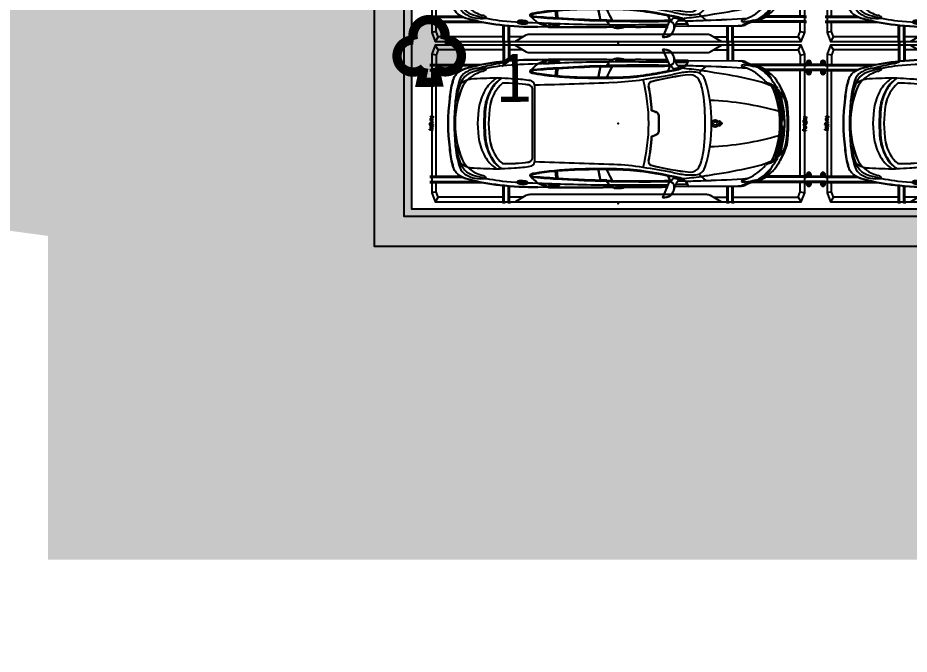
# Model space of a CAD drawing. Header units: metres. Extents: x 22161 to 254982, y -319656 to -11038.
# Drawn here: x 62650 to 63845, y -27325 to -26472 of the extents above; entities that cross this region are included whole.
import ezdxf

# ---------------------------------------------------------------- set-up
doc = ezdxf.new("R2010")
doc.units = ezdxf.units.M
doc.linetypes.add('CENTERX2', pattern=[20.32, 12.7, -2.54, 2.54, -2.54])
doc.linetypes.add('DASHED2', pattern=[9.525, 6.35, -3.175])
for name, color, linetype in [('A_Hidden_Above', 225, 'DASHED2'), ('A_Walls conc', 7, 'Continuous'), ('H_Hatch_Beton', 5, 'Continuous'), ('Hatch_Grey_1', 9, 'Continuous'), ('j', 4, 'Continuous'), ('PMX25-CAR', 254, 'Continuous'), ('PMX25-HELPER', 8, 'CENTERX2'), ('PMX25-LOGO', 7, 'Continuous'), ('SimunEZ', 4, 'Continuous'), ('SimunEZ-Txt', 7, 'Continuous')]:
    doc.layers.add(name, color=color, linetype=linetype)
for name, color, linetype, true_color in [('PMX25-MODEL', 20, 'Continuous', 0xf64b32), ('PMX25-RAIL', 31, 'Continuous', 0xffcc5a), ('PMX25-SDP', 132, 'Continuous', 0x00b7c8)]:
    doc.layers.add(name, color=color, linetype=linetype, true_color=true_color)
doc.styles.add('ITALIC', font='italic.shx')
doc.styles.add('MIRYM', font='MIRYM.SHX')
doc.dimstyles.new('dim-a-100', dxfattribs={"dimtxt": 40, "dimasz": 1, "dimexe": 10, "dimexo": 0, "dimgap": 6, "dimtad": 0, "dimdec": 0, "dimrnd": 5, "dimzin": 0, "dimdsep": 46, "dimtxsty": 'ITALIC', "dimblk1": 'R', "dimblk2": 'R', "dimsah": 1, "dimcen": 0.01, "dimse1": 1, "dimse2": 1, "dimclrd": 1, "dimclrt": 3, "dimadec": 0, "dimazin": 0, "dimtfac": 1, "dimtdec": 0, "dimtix": 1, "dimtmove": 2, "dimatfit": 3, "dimldrblk": 'R', "dimfxl": 1, "dimtolj": 1, "dimtzin": 0, "dimarcsym": 0})

# ---------------------------------------------------------------- blocks, each defined once
blk = doc.blocks.new('R')
blk.add_line((0, 6), (0, -6))
blk.add_circle((0, 0), 2)
blk = doc.blocks.new('*D21')
at = {"layer": 'Defpoints', "color": 0}
for p in [(22160.5, -11038.3), (254982, -319594.1), (254889.5, -319637.4)]:
    blk.add_point(p, dxfattribs=at)
at = {"layer": 'j', "color": 1, "lineweight": -2}
for p, q in [((254969.2, -319577.3), (254889.5, -319637.4)), ((254970, -319576.7), (254970.8, -319576.1)), ((254888.7, -319638), (254887.9, -319638.6))]:
    blk.add_line(p, q, dxfattribs=at)
for p, rotation in [((254969.2, -319577.3), 217.0216487905008), ((254889.5, -319637.4), 37.02164879050086)]:
    blk.add_blockref('R', p, dxfattribs=dict(at, rotation=rotation))
at = {"layer": 'j', "color": 3, "insert": (254929.4, -319607.3), "char_height": 40, "attachment_point": 5, "rotation": 217.0216, "style": 'ITALIC'}
blk.add_mtext('\\A1;100', dxfattribs=at)
blk = doc.blocks.new('Trees01')
at = {"layer": 'SimunEZ'}
blk.add_hatch(color=160, dxfattribs=at).paths.add_polyline_path([(-277.4, -949.4, 1.485915), (-263.5, -986.8), (-267.6, -1006.1), (-244.8, -1005.9), (-249.1, -986.7, 1.485915), (-235.8, -949.1, 1.310423)])
at = {"layer": 'SimunEZ', "color": 7, "const_width": 12.5}
blk.add_lwpolyline([(-235.8, -949.1, 1.310423), (-277.4, -949.4, 1.485915), (-263.5, -986.8), (-267.6, -1006.1), (-244.8, -1005.9), (-249.1, -986.7, 1.485915)], format="xyb", close=True, dxfattribs=at)
at = {"layer": 'SimunEZ-Txt', "color": 7, "style": 'MIRYM'}
blk.add_text('1', height=64.4, rotation=0.3151, dxfattribs=at).set_placement((-166.6, -1032.5, -67890.2))
blk = doc.blocks.new('CAR-SEDAN--TOP-DECOR-PMX25')
at = {"layer": 'PMX25-CAR'}
for p, q in [((-59.7, 99.3), (-68.8, 78.4)), ((-160.8, 83.9), (-165.3, 83.9)), ((-93.7, 84.4), (-160.8, 83.9)), ((-93.7, 84.4), (-75.6, 84.9)), ((-5.5, 84.8), (1.8, 84.8)), ((92.9, 85.7), (107.7, 85.5)), ((-111.1, 71), (-117.4, 76.6)), ((-111.1, 70.8), (-117.4, 76.5)), ((-93, 81.7), (-77, 82)), ((-90.4, 77.4), (-89.3, 76.3)), ((-89.8, 77.4), (-79.9, 77.6)), ((-89.8, 77.4), (-89, 76.6)), ((-89, 76.6), (-87.3, 76.6)), ((-88.7, 76.3), (-87, 76.4)), ((-87.3, 76.6), (-80.7, 76.7)), ((-70.8, 76.9), (-61.8, 77)), ((-67, 70.6), (-69.6, 76.9)), ((14.9, 76.4), (-61.8, 77)), ((10, 83), (-12.9, 83)), ((15.2, 76.2), (8.3, 76.4)), ((14.9, 77.5), (14.9, 76.4)), ((15.2, 76.2), (23.8, 76)), ((15.3, 77.5), (15.3, 76.4)), ((100.2, 80.2), (77.3, 81.2)), ((84.8, 82.7), (92.1, 82.3)), ((-108.4, 68.1), (-111.1, 71)), ((-108.4, 68), (-111.1, 70.8)), ((15.7, 61.9), (16.1, 61)), ((16.1, 61), (26.6, 61)), ((26.6, 61), (26.5, 61.9)), ((116.4, 70.6), (116, 70.9)), ((116.4, 70.6), (117.9, 70.5)), ((117.6, 70.8), (117.9, 70.5)), ((-206.1, 50.2), (-198.9, 55)), ((114.8, 46.2), (114.8, -46.2)), ((-54.3, 10.6), (-54.3, -10.6)), ((-206.1, -50.2), (-198.9, -55)), ((-111.1, -70.8), (-117.4, -76.5)), ((-111.1, -71), (-117.4, -76.6)), ((-108.4, -68), (-111.1, -70.8)), ((-108.4, -68.1), (-111.1, -71)), ((-67, -70.6), (-69.6, -76.9)), ((15.7, -61.9), (16.1, -61)), ((16.1, -61), (26.6, -61)), ((26.6, -61), (26.5, -61.9)), ((116.4, -70.6), (117.9, -70.5)), ((117.6, -70.8), (117.9, -70.5)), ((-93, -81.7), (-77, -82)), ((-90.4, -77.4), (-89.3, -76.3)), ((-89.8, -77.4), (-89, -76.6)), ((-89.8, -77.4), (-79.9, -77.6)), ((-89, -76.6), (-87.3, -76.6)), ((-88.7, -76.3), (-87, -76.4)), ((-87.3, -76.6), (-80.7, -76.7)), ((-70.8, -76.9), (-61.8, -77)), ((-59.7, -99.3), (-68.8, -78.4)), ((14.9, -76.4), (-61.8, -77)), ((10, -83), (-12.9, -83)), ((15.2, -76.2), (8.3, -76.4)), ((14.9, -77.5), (14.9, -76.4)), ((15.2, -76.2), (23.8, -76)), ((15.3, -77.5), (15.3, -76.4)), ((100.2, -80.2), (77.3, -81.2)), ((84.8, -82.7), (92.1, -82.3)), ((-160.8, -83.9), (-165.3, -83.9)), ((-93.7, -84.4), (-160.8, -83.9)), ((-93.7, -84.4), (-75.6, -84.9)), ((-5.5, -84.8), (1.8, -84.8)), ((92.9, -85.7), (107.7, -85.5))]:
    blk.add_line(p, q, dxfattribs=at)
for points in [[(-208.3, -62.8, -0.061643), (-218, -47.6, -0.061425), (-225.8, -28.5, -0.075225), (-225.8, 28.5, -0.061425), (-218, 47.6, -0.061643), (-208.3, 62.8, -0.062715), (-196.7, 72.4, -0.080698), (-183.5, 77.6, 0.049447), (-169.9, 83, -0.075259), (-165.3, 83.9), (-160.8, 83.9), (-93.7, 84.4), (-75.6, 84.9, 0.023024), (-74.8, 87.3, -0.158163), (-70.2, 96.4, -0.182926), (-59.7, 99.3), (-65.9, 85.2, -0.007742), (-9, 85.5, -0.077763), (-4.5, 86.7, -0.044865), (2.5, 87, -0.150488), (7.4, 85.6, -0.000309), (10, 85.5, -0.008053), (92.9, 85.7), (107.7, 85.5, -0.029408), (158.9, 82.7, -0.042052), (201, 74.7, -0.105095), (214.5, 68.6, -0.171896), (222, 56, -0.050927), (225.8, 32.9, -0.065564), (225.8, -32.9, -0.050927), (222, -56, -0.171896), (214.5, -68.6, -0.105095), (201, -74.7, -0.042052), (158.9, -82.7, -0.029408), (107.7, -85.5), (92.9, -85.7, -0.008053), (10, -85.5, -0.000309), (7.4, -85.6, -0.150488), (2.5, -87, -0.044865), (-4.5, -86.7, -0.077763), (-9, -85.5, -0.007742), (-65.9, -85.2), (-59.7, -99.3, -0.182926), (-70.2, -96.4, -0.158163), (-74.8, -87.3, 0.023024), (-75.6, -84.9), (-93.7, -84.4), (-160.8, -83.9), (-165.3, -83.9, -0.075259), (-169.9, -83, 0.049447), (-183.5, -77.6, -0.080698), (-196.7, -72.4, -0.062715)], [(-61.8, 77), (-69.6, 76.9), (-67, 70.6, 0.014822), (-33.9, 64.9, 0.030043), (2.6, 62.2, 0.004063), (15.4, 61.9, 0.035411), (8, 76.5)], [(24, 76.1, -0.016235), (26.8, 61.9, 0.00745), (51.6, 62.3, 0.017199), (82.4, 64.1, 0.008624), (81, 73.4, 0.007485)], [(-96.4, 65.4, 0.21976), (-108.1, 59.2, 0.069678), (-114, 39.7, 0.063275), (-114, -39.7, 0.069678), (-108.1, -59.2, 0.21976), (-96.4, -65.4, 0.037117), (-44.1, -56, 0.360325), (-40.6, -50.4, -0.038423), (-44.7, -17.5, -0.032223), (-52, -14.5, -0.201945), (-54.3, -10.6), (-54.3, 10.6, -0.201945), (-52, 14.5, -0.032223), (-44.7, 17.5, -0.038423), (-40.6, 50.4, 0.360325), (-44.1, 56, 0.037117)], [(120, 51.7, 0.304088), (114.8, 46.2), (114.8, -46.2, 0.304088), (120, -51.7, 0.041268), (155.3, -53.9, 0.163886), (171.5, -25.2, 0.091893), (171.5, 25.2, 0.163886), (155.3, 53.9, 0.041268)], [(-33.9, -64.9, 0.014822), (-67, -70.6), (-69.6, -76.9), (-61.8, -77), (8, -76.5, 0.035411), (15.4, -61.9, 0.004063), (2.6, -62.2, 0.030043)], [(26.8, -61.9, -0.016235), (24, -76.1, 0.007485), (81, -73.4, 0.008624), (82.4, -64.1, 0.017199), (51.6, -62.3, 0.00745)]]:
    blk.add_lwpolyline(points, format="xyb", close=True, dxfattribs=at)
for centre, radius, start, end in [((-58.5, 84.8), 16.5, 135.2065, 183.224), ((-61.2, 84), 15.4, 84.5375, 126.0025), ((-282.8, 318.7), 262.6, 292.7519, 296.5872), ((-164.6, 68.1), 15.8, 92.5187, 109.7343), ((-83.9, 83.8), 9.83, 176.9022, 192.453), ((-85.7, 83.7), 7.58, 174.7847, 194.9697), ((-101.3, 95), 27.6, 315.424, 349.2913), ((-69, 84.4), 5.99, 184.7355, 271.8294), ((-26.1, -1750.1), 1835.7, 89.4655, 91.2399), ((-3.1, 71.7), 15, 95.4125, 130.9847), ((-4.8, 82), 2.89, 105.091, 158.8834), ((0.9, 47.9), 39.1, 87.7248, 98.0001), ((1.5, 82.3), 2.51, 20.8811, 82.6101), ((2.6, 78.2), 8.8, 33.0251, 90.7991), ((-18.1, -2016), 2101.7, 89.2331, 89.3038), ((57.6, -2486.3), 2572.3, 89.2128, 91.0585), ((2.6, 78.3), 10.4, 23.5779, 44.4636), ((1.9, 77.3), 11.9, 25.2884, 43.4409), ((86.6, 69.5), 15, 92.8336, 128.4058), ((89.5, 45.6), 39.1, 85.1459, 95.4212), ((-279.2, -917.9), 1070.2, 68.8013, 69.6769), ((6.9, -167.3), 267.2, 67.6811, 71.2298), ((92.6, 75.7), 8.8, 30.4462, 88.2202), ((109.9, -350), 435.5, 83.5521, 90.29), ((-164.4, 21.9), 60, 122.5877, 136.9421), ((-161.9, 27.8), 53.5, 117.1325, 144.9762), ((-145.3, 10.1), 69.6, 115.3484, 138.6962), ((-174.2, 34.3), 44.3, 102.1421, 120.5966), ((-177, 41.8), 34.9, 102.6348, 120.9753), ((-153.8, -57.2), 136.5, 96.751, 103.0827), ((-203.8, 148.7), 73.9, 285.9155, 297.2387), ((-152.3, 23.3), 54.7, 105.3002, 114.6581), ((-91.1, -978.6), 1055.5, 91.4292, 94.4723), ((-91.1, -978.7), 1055.5, 91.4292, 94.4723), ((-168.1, 65.9), 12.6, 82.1737, 97.8561), ((-167.3, 78.4), 2.36, 283.1984, 331.9154), ((-166.4, 76.9), 1.52, 41.6512, 86.9746), ((-165.8, 77.5), 0.658, 341.7255, 38.8125), ((-34.5, -2331.7), 2409.7, 91.3289, 91.9714), ((-40.9, -433.1), 509, 94.9919, 97.9221), ((-114.3, 63.3), 27.8, 30.4712, 41.4579), ((-107, 68), 19.5, 28.6754, 44.4041), ((-76.5, 93.6), 21.5, 233.4438, 258.5287), ((-76.7, 92.4), 20.1, 232.2694, 259.1312), ((-74.5, 95.5), 22.8, 235.8879, 261.2775), ((-72.7, 94.6), 21, 244.6304, 268.4473), ((45.8, 623.3), 565.1, 257.0616, 261.8382), ((47.6, 635.1), 576.8, 257.1658, 261.833), ((45, 626.3), 566.9, 257.4656, 261.9964), ((-63.4, 68.9), 10.9, 119.7345, 154.246), ((-34.7, -2318.2), 2396.3, 88.8139, 90.8363), ((-4.4, -5391.9), 5474.4, 89.8268, 90.6572), ((-90.8, 17), 115.3, 22.4976, 31.0717), ((-90.5, 17), 115.3, 22.9596, 31.0262), ((-52.8, 43), 76, 27.0266, 31.2322), ((0.7, -2199.4), 2281.8, 87.3105, 89.7009), ((380.8, 284.7), 420.1, 208.7857, 209.5474), ((108.6, 2941.4), 2865.4, 268.1355, 268.3005), ((44.7, 819.8), 743.9, 267.7409, 268.387), ((-32, -1655.7), 1733.8, 86.2028, 88.1636), ((-38.6, -1828.2), 1905.3, 86.3384, 88.1264), ((-194.4, 25.6), 223.9, 9.3153, 12.9871), ((-194.1, 25.6), 223.9, 9.0956, 13.0385), ((-187.4, 27.2), 272.3, 7.7985, 9.7757), ((85.4, 79.9), 2.89, 102.5121, 156.3046), ((18.6, -953.1), 1029.5, 84.5465, 86.422), ((-183, 27.4), 270.1, 7.8575, 9.7787), ((-40.6, -1863.7), 1940.9, 85.3249, 86.3458), ((91.6, 79.9), 2.51, 18.3022, 80.0312), ((66.4, 27.7), 66.6, 41.3553, 51.6379), ((89.6, -699), 779.1, 85.1599, 88.6148), ((50.7, 11.5), 89.5, 42.3548, 49.8521), ((112.7, 65.9), 6.93, 45.0659, 57.3941), ((113.3, 66.1), 6.69, 39.9295, 57.8756), ((124.3, 77), 4.2, 87.5979, 143.4152), ((124.5, 81.7), 4.2, 210.8879, 266.7052), ((130, 111.3), 34.3, 260.1145, 273.3493), ((126.8, 47), 34.3, 80.9538, 94.1886), ((131.9, 81.8), 4.81, 270.5498, 320.3005), ((131.6, 76.1), 4.81, 34.0026, 83.7533), ((120.5, -198), 277.5, 75.5537, 82.7962), ((132.4, -171.2), 255.3, 74.431, 84.063), ((177.2, 72.9), 0.469, 129.2513, 176.9497), ((178.5, 73.5), 1.78, 199.2077, 244.3684), ((178.1, 71.7), 1.95, 104.9203, 126.3831), ((184.5, 24), 50.1, 81.2711, 97.8931), ((190.5, 94.4), 25.9, 240.2717, 250.7282), ((186.6, 40.7), 33.2, 60.0524, 80.5948), ((193.3, 39.9), 35.6, 53.5971, 77.5949), ((-151.7, 15.8), 73.6, 140.2708, 154.3805), ((-179.8, 48.4), 27.8, 123.1182, 158.6656), ((-50, -484.2), 557.9, 98.1673, 103.2105), ((-42.7, -416.6), 492.4, 97.995, 100.1199), ((-96.4, 50), 21.8, 123.6769, 157.6102), ((-97.1, 4.5), 64.6, 83.8009, 100.0181), ((-95.6, 49.6), 15.8, 92.9735, 142.5507), ((-133.8, -291.1), 358.4, 75.6057, 84.0024), ((-112.9, -120.5), 190.6, 77.923, 83.141), ((199, 1509.6), 1469.1, 259.3293, 260.8955), ((6.8, 362.5), 301.5, 262.1349, 269.1704), ((6.8, 363.4), 302.1, 262.1703, 269.1694), ((7, 366.7), 304.6, 262.2841, 269.1673), ((25.2, 834.5), 773.8, 268.3169, 269.6003), ((25.3, 839.3), 778.2, 268.3195, 269.2992), ((25.6, 851.9), 790, 268.328, 269.2573), ((25.6, 851.9), 790, 269.2798, 269.5547), ((25.7, 892.1), 830.2, 269.5729, 270.0571), ((25.1, 878.6), 817.8, 269.625, 271.8636), ((25.7, 892.1), 830.2, 270.0742, 271.7877), ((25.3, 879.5), 818.4, 270.1177, 271.848), ((40.2, 511.6), 449.5, 271.4558, 278.3489), ((38.4, 523.6), 462.4, 271.641, 278.3926), ((41, 491.9), 430.9, 271.423, 278.6866), ((93.6, 166.1), 99.9, 276.7852, 281.4395), ((93.7, 167.1), 101.6, 276.9364, 281.6426), ((93.6, 167.9), 102.7, 277.0023, 281.7071), ((111.7, 76.7), 8.64, 281.3583, 302.3899), ((112.1, 77.6), 10.2, 281.5451, 302.4414), ((112.7, 76.7), 9.53, 280.3524, 303.9003), ((115.9, 70), 0.786, 307.5335, 52.783), ((117.1, 69.8), 1.01, 299.4491, 38.8727), ((117.5, 69.8), 1.11, 299.3514, 34.4026), ((238.1, -1542), 1604.7, 92.9094, 93.5429), ((162.3, -27.4), 88.2, 89.2731, 93.6198), ((125.2, 19.2), 52, 30.2777, 52.7207), ((125.3, 16.7), 54.1, 37.4412, 54.1701), ((153.2, -599.4), 660.3, 86.1362, 89.1129), ((139.5, 23.7), 44, 31.4915, 57.2212), ((148.8, -26.8), 102.3, 65.4151, 71.057), ((181.7, 32.9), 38.7, 55.877, 78.0896), ((175, 32.1), 37.8, 43.7152, 64.3709), ((193.9, 51.6), 20.1, 32.1506, 62.5032), ((182.3, 41.4), 31.6, 22.4936, 48.0772), ((175.8, 44.4), 39.5, 12.9085, 27.0964), ((200.4, 51.7), 22, 11.2056, 50.22), ((-189.3, 16), 38.1, 116.0817, 141.0743), ((-94.3, 0), 122.7, 155.9157, 204.0843), ((-94.1, 0), 122.7, 155.8616, 204.1384), ((-19.5, -79.4), 231.7, 143.4887, 147.0067), ((-193.2, 25.2), 29.8, 105.5199, 133.6166), ((-150.3, -79.4), 141, 101.1054, 113.2737), ((-203.6, 62), 8.39, 286.3623, 315.0949), ((77.1, 0), 202.3, 163.2572, 196.7428), ((-41.1, 28.6), 73.7, 155.4324, 171.3758), ((-45.7, 51), 5.19, 344.2805, 79.2136), ((170.8, 6.8), 215.8, 168.5559, 177.1567), ((199.8, 0), 240.6, 165.808, 194.192), ((19.7, 400), 345.1, 261.1383, 267.7269), ((377, 9593.1), 9545.1, 267.77204, 268.40944), ((119.3, 50.3), 7.27, 100.9038, 169.9775), ((36582.5, 0), 36470.5, 179.91892, 180.08108), ((121.4, 45), 6.77, 102.4032, 170.0587), ((146.3, -121.7), 181.4, 92.3174, 99.017), ((151.4, -161.1), 215, 88.9472, 98.3998), ((120.8, 15.5), 51.7, 10.7856, 48.0145), ((113.6, 12.6), 66, 6.5279, 34.0955), ((195.5, 31.5), 27.9, 79.4948, 85.6599), ((198.6, 51.4), 7.83, 62.0609, 75.2343), ((192.4, 27.8), 32, 53.3329, 71.9981), ((167.9, 26.8), 46.7, 27.7511, 42.4711), ((90.1, 0), 128.6, 337.8449, 22.1551), ((30.7, -40.9), 199.6, 21.6408, 26.6018), ((204, 44), 12.1, 11.1246, 51.5606), ((157.4, 30.3), 58.9, 2.3622, 23.2046), ((70.2, 16.8), 148.6, 11.4902, 14.1867), ((111.1, 25.7), 114.9, 3.6064, 15.2679), ((-144.5, 6.5), 84.2, 150.8176, 164.8775), ((-195.2, 21.1), 30.2, 141.6601, 173.1733), ((-94.7, 0), 128.1, 163.5999, 177.2039), ((-94.7, 0), 127.8, 162.8481, 176.962), ((-94.7, 0), 126.6, 161.0425, 176.7705), ((-94.7, 0), 126.1, 160.4779, 176.8863), ((-196.3, 26.9), 23.7, 126.0607, 172.1709), ((-94.7, 0), 124.4, 158.2662, 177.8999), ((-176.1, 17.1), 45.7, 153.192, 155.3203), ((-203.2, 27.9), 16.2, 137.5427, 151.3063), ((-205.5, 32.3), 11.5, 123.0411, 140.9727), ((-188.4, 20), 33.5, 138.6846, 140.9658), ((198.1, 0), 314.6, 172.7589, 187.2411), ((106.1, 12.1), 72.2, 5.882, 27.4799), ((121.5, 10.9), 66.2, 11.4325, 32.7677), ((71.9, 14.5), 147.5, 6.8321, 12.4866), ((-37.3, 0), 190.6, 171.3961, 188.6039), ((-34.8, 0), 192, 172.5993, 187.4007), ((-94.7, 0), 128.6, 166.4538, 193.5462), ((-187.6, 21.7), 33.1, 156.654, 168.918), ((-106.8, -367.3), 398.6, 92.2915, 105.8548), ((35.7, 0), 138.1, 349.4993, 10.5007), ((50.8, 0), 137.7, 349.9468, 10.0532), ((248.6, 46.7), 35.2, 203.3989, 210.465), ((218.4, 29.1), 0.27, 239.4556, 4.0705), ((179, 26.5), 39.7, 3.7238, 7.9632), ((-68, 0), 288.1, 354.2027, 5.7986), ((-24.3, 0), 252.3, 352.4977, 7.5023), ((-48.4, 9.9), 5.92, 127.5597, 173.228), ((-25.3, -40.5), 61.2, 108.4794, 115.8619), ((-34, 0), 212.8, 354.7316, 5.2684), ((-16.9, 0), 197.1, 354.1451, 5.8549), ((-192.7, 0.5), 30.7, 172.7148, 178.7464), ((-201.6, 0.2), 21.6, 166.9051, 180.4687), ((-217, 3.8), 6.18, 150.9416, 173.9628), ((-221.3, 4.8), 1.45, 102.1025, 167.8605), ((-221.5, 6.3), 0.972, 63.7035, 147.9621), ((-221.8, 4.5), 1.68, 38.8304, 81.862), ((-223.6, 2.9), 4.92, 19.4522, 58.9919), ((-225.3, 1.5), 6.27, 21.4953, 40.8079), ((-228.9, 0), 10.1, 359.9671, 21.793), ((-229, 0), 11, 359.9064, 24.3217), ((-192.7, -0.5), 30.7, 181.2536, 187.2852), ((-201.6, -0.2), 21.6, 179.5313, 193.0949), ((-217, -3.8), 6.18, 186.0372, 209.0584), ((-221.3, -4.8), 1.45, 192.1395, 257.8975), ((-94.7, 0), 128.1, 182.7961, 196.4001), ((-94.7, 0), 127.8, 183.038, 197.1519), ((-221.5, -6.3), 0.972, 212.0379, 296.2965), ((-221.8, -4.5), 1.68, 278.138, 321.1696), ((-223.6, -2.9), 4.92, 301.0081, 340.5478), ((-94.7, 0), 126.6, 183.2295, 198.9575), ((-94.7, 0), 126.1, 183.1137, 199.5221), ((-225.3, -1.5), 6.27, 319.1921, 338.5047), ((-228.9, 0), 10.1, 338.207, 0.0329), ((-229, 0), 11, 335.6783, 0.0936), ((-94.7, 0), 124.4, 182.1001, 201.7338), ((-48.4, -9.9), 5.92, 186.772, 232.4403), ((-106.8, 367.3), 398.6, 254.1452, 267.7085), ((-25.3, 40.5), 61.2, 244.1381, 251.5206), ((170.8, -6.8), 215.8, 182.8433, 191.4441), ((113.6, -12.6), 66, 325.9045, 353.4721), ((106.1, -12.1), 72.2, 332.5201, 354.118), ((-144.5, -6.5), 84.2, 195.1225, 209.1824), ((-195.2, -21.1), 30.2, 186.8267, 218.3399), ((-187.6, -21.7), 33.1, 191.082, 203.346), ((-196.3, -26.9), 23.7, 187.8291, 233.9393), ((-203.2, -27.9), 16.2, 208.6937, 222.4573), ((120.8, -15.5), 51.7, 311.9855, 349.2144), ((121.5, -10.9), 66.2, 327.2323, 348.5675), ((30.7, 40.9), 199.6, 333.3982, 338.3592), ((157.4, -30.3), 58.9, 336.7954, 357.6378), ((71.9, -14.5), 147.5, 347.5134, 353.1679), ((248.6, -46.7), 35.2, 149.535, 156.6011), ((218.4, -29.1), 0.27, 355.9295, 120.5444), ((179, -26.5), 39.7, 352.0368, 356.2762), ((111.1, -25.7), 114.9, 344.7321, 356.3936), ((-189.3, -16), 38.1, 218.9257, 243.9183), ((-151.7, -15.8), 73.6, 205.6195, 219.7292), ((-176.1, -17.1), 45.7, 204.6797, 206.808), ((-205.5, -32.3), 11.5, 219.0273, 236.9589), ((-188.4, -20), 33.5, 219.0342, 221.3154), ((-19.5, 79.4), 231.7, 212.9933, 216.5113), ((-193.2, -25.2), 29.8, 226.3834, 254.4801), ((-41.1, -28.6), 73.7, 188.6242, 204.5676), ((121.4, -45), 6.77, 189.9413, 257.5968), ((125.2, -19.2), 52, 307.2793, 329.7223), ((139.5, -23.7), 44, 302.7788, 328.5085), ((204, -44), 12.1, 308.4394, 348.8754), ((70.2, -16.8), 148.6, 345.8133, 348.5098), ((-150.3, 79.4), 141, 246.7263, 258.8946), ((-161.9, -27.8), 53.5, 215.0238, 242.8675), ((-179.8, -48.4), 27.8, 201.3344, 236.8818), ((-203.6, -62), 8.39, 44.9051, 73.6377), ((-145.3, -10.1), 69.6, 221.3038, 244.6516), ((-50, 484.2), 557.9, 256.7895, 261.8327), ((-96.4, -50), 21.8, 202.3898, 236.3231), ((-95.6, -49.6), 15.8, 217.4493, 267.0265), ((-133.8, 291.1), 358.4, 275.9976, 284.3943), ((199, -1509.6), 1469.1, 99.1045, 100.6707), ((-45.7, -51), 5.19, 280.7864, 15.7195), ((19.7, -400), 345.1, 92.2731, 98.8617), ((377, -9593.1), 9545.1, 91.59056, 92.22796), ((119.3, -50.3), 7.27, 190.0225, 259.0962), ((146.3, 121.7), 181.4, 260.983, 267.6826), ((151.4, 161.1), 215, 261.6002, 271.0528), ((238.1, 1542), 1604.7, 266.4571, 267.0906), ((125.3, -16.7), 54.1, 305.8299, 322.5588), ((153.2, 599.4), 660.3, 270.8871, 273.8638), ((175, -32.1), 37.8, 295.6291, 316.2848), ((195.5, -31.5), 27.9, 274.3401, 280.5052), ((198.6, -51.4), 7.83, 284.7657, 297.9391), ((167.9, -26.8), 46.7, 317.5289, 332.2489), ((192.4, -27.8), 32, 288.0019, 306.6671), ((182.3, -41.4), 31.6, 311.9228, 337.5064), ((175.8, -44.4), 39.5, 332.9036, 347.0915), ((200.4, -51.7), 22, 309.78, 348.7944), ((-164.4, -21.9), 60, 223.0579, 237.4123), ((-177, -41.8), 34.9, 239.0247, 257.3652), ((-42.7, 416.6), 492.4, 259.8801, 262.005), ((-40.9, 433.1), 509, 262.0779, 265.0081), ((-97.1, -4.5), 64.6, 259.9819, 276.1991), ((-112.9, 120.5), 190.6, 276.859, 282.077), ((45.8, -623.3), 565.1, 98.1618, 102.9384), ((47.6, -635.1), 576.8, 98.167, 102.8342), ((45, -626.3), 566.9, 98.0036, 102.5344), ((6.8, -362.5), 301.5, 90.8296, 97.8651), ((6.8, -363.4), 302.1, 90.8306, 97.8297), ((7, -366.7), 304.6, 90.8327, 97.7159), ((25.2, -834.5), 773.8, 90.3997, 91.6831), ((25.3, -839.3), 778.2, 90.7008, 91.6805), ((25.6, -851.9), 790, 90.7427, 91.672), ((-90.8, -17), 115.3, 328.9283, 337.5024), ((-90.5, -17), 115.3, 328.9738, 337.0404), ((25.6, -851.9), 790, 90.4453, 90.7202), ((25.7, -892.1), 830.2, 89.9429, 90.4271), ((25.1, -878.6), 817.8, 88.1364, 90.375), ((-194.4, -25.6), 223.9, 347.0129, 350.6847), ((-194.1, -25.6), 223.9, 346.9615, 350.9044), ((25.7, -892.1), 830.2, 88.2123, 89.9258), ((25.3, -879.5), 818.4, 88.152, 89.8823), ((40.2, -511.6), 449.5, 81.6511, 88.5442), ((41, -491.9), 430.9, 81.3134, 88.577), ((38.4, -523.6), 462.4, 81.6074, 88.359), ((-187.4, -27.2), 272.3, 350.2243, 352.2015), ((-183, -27.4), 270.1, 350.2213, 352.1425), ((-40.6, 1863.7), 1940.9, 273.6542, 274.6751), ((93.6, -166.1), 99.9, 78.5605, 83.2148), ((93.7, -167.1), 101.6, 78.3574, 83.0636), ((93.6, -167.9), 102.7, 78.2929, 82.9977), ((111.7, -76.7), 8.64, 57.6101, 78.6417), ((112.1, -77.6), 10.2, 57.5586, 78.4549), ((112.7, -76.7), 9.53, 56.0997, 79.6476), ((112.7, -65.9), 6.93, 302.6059, 314.9341), ((113.3, -66.1), 6.69, 302.1244, 320.0705), ((117.1, -69.8), 1.01, 321.1273, 60.5509), ((117.5, -69.8), 1.11, 325.5974, 60.6486), ((120.5, 198), 277.5, 277.2038, 284.4463), ((162.3, 27.4), 88.2, 266.3802, 270.7269), ((190.5, -94.4), 25.9, 109.2718, 119.7283), ((148.8, 26.8), 102.3, 288.943, 294.5849), ((181.7, -32.9), 38.7, 281.9104, 304.123), ((186.6, -40.7), 33.2, 279.4052, 299.9476), ((193.3, -39.9), 35.6, 282.4051, 306.4029), ((193.9, -51.6), 20.1, 297.4968, 327.8494), ((-174.2, -34.3), 44.3, 239.4034, 257.8579), ((-153.8, 57.2), 136.5, 256.9173, 263.249), ((-203.8, -148.7), 73.9, 62.7613, 74.0845), ((-282.8, -318.7), 262.6, 63.4128, 67.2481), ((-152.3, -23.3), 54.7, 245.3419, 254.6998), ((-91.1, 978.7), 1055.5, 265.5277, 268.5708), ((-91.1, 978.6), 1055.5, 265.5277, 268.5708), ((-164.6, -68.1), 15.8, 250.2657, 267.4813), ((-168.1, -65.9), 12.6, 262.1439, 277.8263), ((-167.3, -78.4), 2.36, 28.0846, 76.8016), ((-166.4, -76.9), 1.52, 273.0254, 318.3488), ((-165.8, -77.5), 0.658, 321.1875, 18.2745), ((-34.5, 2331.7), 2409.7, 268.0286, 268.6711), ((-83.9, -83.8), 9.83, 167.547, 183.0978), ((-114.3, -63.3), 27.8, 318.5421, 329.5288), ((-85.7, -83.7), 7.58, 165.0303, 185.2153), ((-107, -68), 19.5, 315.5959, 331.3246), ((-76.5, -93.6), 21.5, 101.4713, 126.5562), ((-76.7, -92.4), 20.1, 100.8688, 127.7306), ((-74.5, -95.5), 22.8, 98.7225, 124.1121), ((-72.7, -94.6), 21, 91.5527, 115.3696), ((-101.3, -95), 27.6, 10.7087, 44.576), ((-69, -84.4), 5.99, 88.1706, 175.2645), ((-63.4, -68.9), 10.9, 205.754, 240.2655), ((-34.7, 2318.2), 2396.3, 269.1637, 271.1861), ((-4.4, 5391.9), 5474.4, 269.3428, 270.1732), ((-3.1, -71.7), 15, 229.0153, 264.5875), ((-4.8, -82), 2.89, 201.1166, 254.909), ((1.5, -82.3), 2.51, 277.3899, 339.1189), ((2.6, -78.2), 8.8, 269.2009, 326.9749), ((2.6, -78.3), 10.4, 315.5364, 336.4221), ((1.9, -77.3), 11.9, 316.5591, 334.7116), ((-52.8, -43), 76, 328.7678, 332.9734), ((380.8, -284.7), 420.1, 150.4526, 151.2143), ((0.7, 2199.4), 2281.8, 270.2991, 272.6895), ((44.7, -819.8), 743.9, 91.613, 92.2591), ((108.6, -2941.4), 2865.4, 91.6995, 91.8645), ((-32, 1655.7), 1733.8, 271.8364, 273.7972), ((-38.6, 1828.2), 1905.3, 271.8736, 273.6616), ((86.6, -69.5), 15, 231.5942, 267.1664), ((85.4, -79.9), 2.89, 203.6954, 257.4879), ((18.6, 953.1), 1029.5, 273.578, 275.4535), ((91.6, -79.9), 2.51, 279.9688, 341.6978), ((-279.2, 917.9), 1070.2, 290.3231, 291.1987), ((6.9, 167.3), 267.2, 288.7702, 292.3189), ((92.6, -75.7), 8.8, 271.7798, 329.5538), ((109.9, 350), 435.5, 269.71, 276.4479), ((66.4, -27.7), 66.6, 308.3621, 318.6447), ((50.7, -11.5), 89.5, 310.1479, 317.6452), ((89.6, 699), 779.1, 271.3852, 274.8401), ((162.8, -97), 16.8, 95.6452, 125.5224), ((132.4, 171.2), 255.3, 275.937, 285.569), ((-234.4, 1694.7), 1818.5, 282.564, 283.4561), ((178.5, -73.5), 1.78, 115.6316, 160.7923), ((177.2, -72.9), 0.469, 183.0503, 230.7487), ((178.1, -71.7), 1.95, 233.6169, 255.0797), ((184.5, -24), 50.1, 262.1069, 278.7289), ((-58.5, -84.8), 16.5, 176.776, 224.7935), ((-26.1, 1750.1), 1835.7, 268.7601, 270.5345), ((0.9, -47.9), 39.1, 261.9999, 272.2752), ((-18.1, 2016), 2101.7, 270.6962, 270.7669), ((57.6, 2486.3), 2572.3, 268.9415, 270.7872), ((89.5, -45.6), 39.1, 264.5788, 274.8541), ((-61.2, -84), 15.4, 233.9975, 275.4625)]:
    blk.add_arc(centre, radius, start, end, dxfattribs=at)
blk = doc.blocks.new('LOGO----DECOR-PMX25')
at = {"layer": 'PMX25-LOGO'}
for p, q in [((-10, 2.1), (-8.7, 2.1)), ((-10, -1.6), (-10, 2.1)), ((-9.3, 1.5), (-9.3, 0.1)), ((-8.8, 1.5), (-9.3, 1.5)), ((-9.3, 0.1), (-8.8, 0.1)), ((-8.6, 1.5), (-8.8, 1.5)), ((-8.8, 0.1), (-8.6, 0.1)), ((-8.7, 2.1), (-8.4, 2.1)), ((-8.5, 1.4), (-8.6, 1.5)), ((-8.6, 0.1), (-8.5, 0.2)), ((-8.4, 1.4), (-8.5, 1.4)), ((-8.5, 0.2), (-8.4, 0.2)), ((-8.4, 2.1), (-8.3, 2.1)), ((-8.3, 1.3), (-8.4, 1.4)), ((-8.4, 0.2), (-8.3, 0.3)), ((-8.3, 2.1), (-8.2, 2)), ((-8.2, 1.2), (-8.3, 1.3)), ((-8.3, 0.3), (-8.2, 0.4)), ((-8.2, 2), (-7.9, 1.9)), ((-8.1, 1.1), (-8.2, 1.2)), ((-8.2, 0.4), (-8.1, 0.5)), ((-8.1, 0.9), (-8.1, 1.1)), ((-8.1, 0.8), (-8.1, 0.9)), ((-8.1, 0.7), (-8.1, 0.8)), ((-8.1, 0.5), (-8.1, 0.7)), ((-7.9, 1.9), (-7.7, 1.7)), ((-7.7, 1.7), (-7.6, 1.5)), ((-7.6, 0), (-7.7, -0.2)), ((-7.6, 1.5), (-7.5, 1.3)), ((-7.5, 0.3), (-7.6, 0)), ((-7.5, 1.3), (-7.4, 1.1)), ((-7.4, 0.5), (-7.5, 0.3)), ((-7.4, 1.1), (-7.4, 0.8)), ((-7.4, 0.8), (-7.4, 0.5)), ((-7.2, 0.1), (-7.1, 0.3)), ((-7.2, 0), (-7.2, 0.1)), ((-7.1, 0.3), (-7, 0.5)), ((-7, 0.5), (-6.8, 0.7)), ((-6.8, 0.7), (-6.6, 0.8)), ((-6.6, 0.8), (-6.4, 0.9)), ((-6.4, 0.1), (-6.5, -0.1)), ((-6.4, 0.9), (-6.2, 1)), ((-6.3, 0.2), (-6.4, 0.1)), ((-6.2, 0.2), (-6.3, 0.2)), ((-6.2, 1), (-6, 1)), ((-6.1, 0.3), (-6.2, 0.2)), ((-6, 0.3), (-6.1, 0.3)), ((-6, 1), (-5.7, 1)), ((-5.8, 0.4), (-6, 0.3)), ((-5.7, 0.3), (-5.8, 0.4)), ((-5.7, 1), (-5.5, 0.9)), ((-5.6, 0.3), (-5.7, 0.3)), ((-5.5, 0.2), (-5.6, 0.3)), ((-5.5, 0.9), (-5.4, 0.8)), ((-5.4, 0.2), (-5.5, 0.2)), ((-5.4, 0.8), (-5.2, 0.7)), ((-5.3, 0.1), (-5.4, 0.2)), ((-5.2, -0.1), (-5.3, 0.1)), ((-5.2, 0.7), (-5.2, 1)), ((-5.2, 1), (-4.5, 1)), ((-4.5, 1), (-4.5, -1.6)), ((-3.4, 1), (-4.1, 1)), ((-4.1, 1), (-4.1, -1.6)), ((-3.4, 0.5), (-3.4, 1)), ((-3.3, 0.7), (-3.4, 0.6)), ((-3.4, 0.6), (-3.4, 0.5)), ((-3.4, 0), (-3.3, 0.1)), ((-3.2, 0.8), (-3.3, 0.7)), ((-3.3, 0.1), (-3.2, 0.2)), ((-3.3, 0.1), (-3.3, 0.1)), ((-3.1, 0.8), (-3.2, 0.8)), ((-3.2, 0.2), (-3.1, 0.2)), ((-3, 0.9), (-3.1, 0.8)), ((-3.1, 0.2), (-3, 0.3)), ((-2.9, 0.9), (-3, 0.9)), ((-3, 0.3), (-2.9, 0.3)), ((-2.8, 0.9), (-2.9, 0.9)), ((-2.9, 0.3), (-2.4, 0.3)), ((-2.7, 1), (-2.8, 0.9)), ((-2.4, 1), (-2.7, 1)), ((-2.4, 0.3), (-2.4, 1)), ((-1.4, 2.1), (-2.1, 2.1)), ((-2.1, 2.1), (-2.1, -1.6)), ((-1.4, -1.6), (-1.4, 2.1)), ((-0.4, 1), (-1.4, -0.3)), ((-0.6, -0.3), (0.4, 1)), ((0.4, 1), (-0.4, 1)), ((0.6, 0.4), (0.4, 0.2)), ((0.4, 0.2), (0.4, -0.1)), ((0.7, 0.6), (0.6, 0.4)), ((0.9, 0.8), (0.7, 0.6)), ((0.8, 1.4), (1.6, 2.2)), ((0.8, 1.3), (0.8, 1.4)), ((0.8, 1.2), (0.8, 1.3)), ((0.8, 1.3), (0.8, 1.3)), ((0.9, 1.2), (0.8, 1.2)), ((1.1, 1.3), (0.9, 1.2)), ((0.9, 1.2), (0.9, 1.2)), ((1.1, 0.9), (0.9, 0.8)), ((1.3, 1.4), (1.1, 1.3)), ((1.4, 1), (1.1, 0.9)), ((1.1, 0), (1.2, 0.1)), ((1.1, -0.1), (1.1, 0)), ((1.2, 0.1), (1.3, 0.2)), ((1.5, 1.4), (1.3, 1.4)), ((1.3, 0.2), (1.4, 0.3)), ((1.7, 1), (1.4, 1)), ((1.4, 0.3), (1.5, 0.3)), ((1.7, 1.4), (1.5, 1.4)), ((1.5, 0.3), (1.7, 0.3)), ((1.6, 2.2), (1.7, 2.2)), ((1.7, 2.2), (1.7, 2.2)), ((1.7, 2.2), (2.5, 1.4)), ((1.9, 1.4), (1.7, 1.4)), ((1.9, 1), (1.7, 1)), ((1.7, 0.3), (1.8, 0.3)), ((1.8, 0.3), (1.9, 0.3)), ((2.1, 1.4), (1.9, 1.4)), ((2.2, 0.9), (1.9, 1)), ((1.9, 0.3), (2, 0.2)), ((2, 0.2), (2.1, 0.1)), ((2.3, 1.3), (2.1, 1.4)), ((2.1, 0.1), (2.2, 0)), ((2.4, 0.8), (2.2, 0.9)), ((2.2, 0), (2.3, -0.1)), ((2.4, 1.2), (2.3, 1.3)), ((2.5, 1.2), (2.4, 1.2)), ((2.6, 0.6), (2.4, 0.8)), ((2.5, 1.4), (2.6, 1.3)), ((2.6, 1.3), (2.5, 1.2)), ((2.5, 1.2), (2.5, 1.2)), ((2.6, 1.3), (2.6, 1.3)), ((2.8, 0.4), (2.6, 0.6)), ((2.9, 0.2), (2.8, 0.4)), ((3, -0.1), (2.9, 0.2)), ((3.3, 2.1), (4, 2.1)), ((3.3, -1.6), (3.3, 2.1)), ((4, 2.1), (4, -1.6)), ((4.4, 0.1), (4.5, 0.3)), ((4.4, 0), (4.4, 0.1)), ((4.5, 0.3), (4.6, 0.5)), ((4.6, 0.5), (4.7, 0.7)), ((4.7, 0.7), (4.9, 0.8)), ((4.9, 0.8), (5.1, 0.9)), ((5.1, 0.9), (5.4, 1)), ((5.2, 0.2), (5.1, 0.1)), ((5.1, 0.1), (5.1, -0.1)), ((5.3, 0.2), (5.2, 0.2)), ((5.4, 0.3), (5.3, 0.2)), ((5.4, 1), (5.6, 1)), ((5.6, 0.3), (5.4, 0.3)), ((5.6, 1), (5.8, 1)), ((5.7, 0.4), (5.6, 0.3)), ((5.9, 0.3), (5.7, 0.4)), ((5.8, 1), (6, 0.9)), ((6, 0.3), (5.9, 0.3)), ((6, 0.9), (6.2, 0.8)), ((6.1, 0.2), (6, 0.3)), ((6.2, 0.2), (6.1, 0.2)), ((6.2, 0.8), (6.4, 0.7)), ((6.3, 0.1), (6.2, 0.2)), ((6.3, -0.1), (6.3, 0.1)), ((6.4, 0.7), (6.4, 1)), ((6.4, 1), (7.1, 1)), ((7.1, 1), (7.1, -1.6)), ((8.3, -1.5), (7.3, 1)), ((7.3, 1), (8, 1)), ((8, 1), (8.7, -0.6)), ((10, 1), (8.5, -2.8)), ((8.7, -0.6), (9.3, 1)), ((9.3, 1), (10, 1)), ((-9.3, -1.6), (-10, -1.6)), ((-8.7, -0.5), (-9.3, -0.5)), ((-9.3, -0.5), (-9.3, -1.6)), ((-8.4, -0.5), (-8.7, -0.5)), ((-8.3, -0.5), (-8.4, -0.5)), ((-8.2, -0.4), (-8.3, -0.5)), ((-7.9, -0.3), (-8.2, -0.4)), ((-7.7, -0.2), (-7.9, -0.3)), ((-7.2, -0.2), (-7.2, 0)), ((-7.2, -0.3), (-7.2, -0.2)), ((-7.2, -0.5), (-7.2, -0.3)), ((-7.2, -0.7), (-7.2, -0.5)), ((-7.2, -0.8), (-7.2, -0.7)), ((-7.1, -0.9), (-7.2, -0.8)), ((-7, -1.2), (-7.1, -0.9)), ((-6.8, -1.3), (-7, -1.2)), ((-6.6, -1.5), (-6.8, -1.3)), ((-6.4, -1.6), (-6.6, -1.5)), ((-6.5, -0.1), (-6.5, -0.2)), ((-6.5, -0.2), (-6.5, -0.3)), ((-6.5, -0.3), (-6.5, -0.5)), ((-6.5, -0.5), (-6.5, -0.6)), ((-6.5, -0.6), (-6.4, -0.7)), ((-6.4, -0.7), (-6.3, -0.8)), ((-6.2, -1.6), (-6.4, -1.6)), ((-6.3, -0.8), (-6.2, -0.9)), ((-6.2, -0.9), (-6.1, -1)), ((-6, -1.7), (-6.2, -1.6)), ((-6.1, -1), (-6, -1)), ((-6, -1), (-5.8, -1)), ((-5.7, -1.6), (-6, -1.7)), ((-5.8, -1), (-5.7, -1)), ((-5.7, -1), (-5.6, -1)), ((-5.5, -1.6), (-5.7, -1.6)), ((-5.6, -1), (-5.5, -0.9)), ((-5.5, -0.9), (-5.4, -0.8)), ((-5.4, -1.5), (-5.5, -1.6)), ((-5.4, -0.8), (-5.3, -0.7)), ((-5.2, -1.3), (-5.4, -1.5)), ((-5.3, -0.7), (-5.2, -0.6)), ((-5.2, -0.2), (-5.2, -0.1)), ((-5.2, -0.3), (-5.2, -0.2)), ((-5.2, -0.5), (-5.2, -0.3)), ((-5.2, -0.6), (-5.2, -0.5)), ((-5.2, -1.6), (-5.2, -1.3)), ((-5.2, -1.3), (-5.2, -1.3)), ((-4.5, -1.6), (-5.2, -1.6)), ((-4.1, -1.6), (-3.4, -1.6)), ((-3.4, -0.1), (-3.4, 0)), ((-3.4, -0.2), (-3.4, -0.1)), ((-3.4, -1.6), (-3.4, -0.2)), ((-2.1, -1.6), (-1.4, -1.6)), ((-1.4, -0.3), (-0.4, -1.6)), ((0.4, -1.6), (-0.6, -0.3)), ((-0.4, -1.6), (0.4, -1.6)), ((0.4, -0.1), (0.3, -0.3)), ((0.3, -0.3), (0.4, -0.6)), ((0.4, -0.6), (0.4, -0.9)), ((0.4, -0.9), (0.6, -1.1)), ((0.6, -1.1), (0.7, -1.3)), ((0.7, -1.3), (0.9, -1.4)), ((0.8, -2), (0.8, -1.9)), ((0.8, -1.9), (0.8, -1.9)), ((0.8, -1.9), (0.9, -1.9)), ((1.6, -2.9), (0.8, -2)), ((0.8, -2), (0.8, -2)), ((0.9, -1.4), (1.1, -1.6)), ((0.9, -1.9), (0.9, -1.9)), ((0.9, -1.9), (1.1, -2)), ((1, -0.2), (1.1, -0.1)), ((1, -0.3), (1, -0.2)), ((1, -0.5), (1, -0.3)), ((1.1, -0.6), (1, -0.5)), ((1.1, -0.7), (1.1, -0.6)), ((1.2, -0.8), (1.1, -0.7)), ((1.1, -1.6), (1.4, -1.6)), ((1.1, -2), (1.3, -2)), ((1.3, -0.9), (1.2, -0.8)), ((1.4, -0.9), (1.3, -0.9)), ((1.3, -2), (1.5, -2.1)), ((1.5, -1), (1.4, -0.9)), ((1.4, -1.6), (1.7, -1.7)), ((1.7, -1), (1.5, -1)), ((1.5, -2.1), (1.7, -2.1)), ((1.7, -2.9), (1.6, -2.9)), ((1.8, -1), (1.7, -1)), ((1.7, -1.7), (1.9, -1.6)), ((2.5, -2), (1.7, -2.9)), ((1.7, -2.1), (1.9, -2.1)), ((1.7, -2.9), (1.7, -2.9)), ((1.9, -0.9), (1.8, -1)), ((2, -0.9), (1.9, -0.9)), ((1.9, -1.6), (2.2, -1.6)), ((1.9, -2.1), (2.1, -2)), ((2.1, -0.8), (2, -0.9)), ((2.2, -0.7), (2.1, -0.8)), ((2.1, -2), (2.3, -2)), ((2.3, -0.6), (2.2, -0.7)), ((2.2, -1.6), (2.4, -1.4)), ((2.3, -0.1), (2.3, -0.2)), ((2.3, -0.2), (2.3, -0.3)), ((2.3, -0.3), (2.3, -0.5)), ((2.3, -0.5), (2.3, -0.6)), ((2.3, -2), (2.4, -1.9)), ((2.4, -1.4), (2.6, -1.3)), ((2.4, -1.9), (2.5, -1.9)), ((2.5, -1.9), (2.5, -1.9)), ((2.5, -1.9), (2.6, -1.9)), ((2.6, -2), (2.5, -2)), ((2.6, -1.3), (2.8, -1.1)), ((2.6, -1.9), (2.6, -2)), ((2.8, -1.1), (2.9, -0.9)), ((2.9, -0.9), (3, -0.6)), ((3, -0.3), (3, -0.1)), ((3, -0.6), (3, -0.3)), ((4, -1.6), (3.3, -1.6)), ((4.3, -0.2), (4.4, 0)), ((4.3, -0.3), (4.3, -0.2)), ((4.3, -0.5), (4.3, -0.3)), ((4.4, -0.7), (4.3, -0.5)), ((4.4, -0.8), (4.4, -0.7)), ((4.5, -0.9), (4.4, -0.8)), ((4.6, -1.2), (4.5, -0.9)), ((4.8, -1.3), (4.6, -1.2)), ((4.9, -1.5), (4.8, -1.3)), ((5.2, -1.6), (4.9, -1.5)), ((5.1, -0.1), (5, -0.2)), ((5, -0.2), (5, -0.3)), ((5, -0.3), (5, -0.5)), ((5, -0.5), (5.1, -0.6)), ((5.1, -0.6), (5.1, -0.7)), ((5.1, -0.7), (5.2, -0.8)), ((5.2, -0.8), (5.3, -0.9)), ((5.4, -1.6), (5.2, -1.6)), ((5.3, -0.9), (5.4, -1)), ((5.4, -1), (5.6, -1)), ((5.6, -1.7), (5.4, -1.6)), ((5.6, -1), (5.7, -1)), ((5.8, -1.6), (5.6, -1.7)), ((5.7, -1), (5.9, -1)), ((6, -1.6), (5.8, -1.6)), ((5.9, -1), (6, -1)), ((6, -1), (6.1, -0.9)), ((6.2, -1.5), (6, -1.6)), ((6.1, -0.9), (6.2, -0.8)), ((6.2, -0.8), (6.3, -0.7)), ((6.4, -1.3), (6.2, -1.5)), ((6.4, -0.2), (6.3, -0.1)), ((6.3, -0.6), (6.4, -0.5)), ((6.3, -0.7), (6.3, -0.6)), ((6.4, -0.3), (6.4, -0.2)), ((6.4, -0.5), (6.4, -0.3)), ((6.4, -1.6), (6.4, -1.3)), ((6.4, -1.3), (6.4, -1.3)), ((7.1, -1.6), (6.4, -1.6)), ((7.8, -2.8), (8.3, -1.5)), ((8.5, -2.8), (7.8, -2.8))]:
    blk.add_line(p, q, dxfattribs=at)
blk = doc.blocks.new('LOGO-O---DECOR-PMX25')
at = {"layer": 'PMX25-SDP'}
blk.add_lwpolyline([(-5.9, 2.9, 0.849652), (-6.4, 3.3), (-9.4, 0.2, 0.414379), (-9.4, -0.2), (-6.4, -3.3, 0.861509), (-5.9, -2.9, -0.233992)], format="xyb", close=True, dxfattribs=at)
for radius in [5, 2.42]:
    blk.add_circle((0, 0), radius, dxfattribs=at)
blk = doc.blocks.new('*U79')
at = {"layer": 'PMX25-HELPER'}
for p in [(0, 107.5), (-252.5, 0), (0, 0), (252.5, 0), (0, -107.5)]:
    blk.add_point(p, dxfattribs=at)
at = {"layer": 'PMX25-RAIL'}
for p, q in [((-154.1, 105), (-154.1, 107.5)), ((-153.5, 105), (-153.5, 107.5)), ((-152.8, 105), (-152.8, 107.5)), ((-147.2, 105), (-147.2, 107.5)), ((-146.5, 105), (-146.5, 107.5)), ((-145.9, 105), (-145.9, 107.5)), ((145.9, 105), (145.9, 107.5)), ((146.5, 105), (146.5, 107.5)), ((147.2, 105), (147.2, 107.5)), ((152.8, 105), (152.8, 107.5)), ((153.5, 105), (153.5, 107.5)), ((154.1, 105), (154.1, 107.5)), ((-250, 79.1), (-252.5, 79.1)), ((-250, 78.5), (-252.5, 78.5)), ((-250, 77.8), (-252.5, 77.8)), ((-250, 72.2), (-252.5, 72.2)), ((252.5, 79.1), (250, 79.1)), ((252.5, 78.5), (250, 78.5)), ((252.5, 77.8), (250, 77.8)), ((252.5, 72.2), (250, 72.2)), ((-250, 71.5), (-252.5, 71.5)), ((-250, 70.9), (-252.5, 70.9)), ((252.5, 71.5), (250, 71.5)), ((252.5, 70.9), (250, 70.9)), ((-250, -70.9), (-252.5, -70.9)), ((-250, -71.5), (-252.5, -71.5)), ((252.5, -70.9), (250, -70.9)), ((252.5, -71.5), (250, -71.5)), ((-250, -72.2), (-252.5, -72.2)), ((-250, -77.8), (-252.5, -77.8)), ((-250, -78.5), (-252.5, -78.5)), ((-250, -79.1), (-252.5, -79.1)), ((252.5, -72.2), (250, -72.2)), ((252.5, -77.8), (250, -77.8)), ((252.5, -78.5), (250, -78.5)), ((252.5, -79.1), (250, -79.1)), ((-154.1, -107.5), (-154.1, -105)), ((-153.5, -107.5), (-153.5, -105)), ((-152.8, -107.5), (-152.8, -105)), ((-147.2, -107.5), (-147.2, -105)), ((-146.5, -107.5), (-146.5, -105)), ((-145.9, -107.5), (-145.9, -105)), ((145.9, -107.5), (145.9, -105)), ((146.5, -107.5), (146.5, -105)), ((147.2, -107.5), (147.2, -105)), ((152.8, -107.5), (152.8, -105)), ((153.5, -107.5), (153.5, -105)), ((154.1, -107.5), (154.1, -105))]:
    blk.add_line(p, q, dxfattribs=at)
at = {"layer": 'PMX25-SDP'}
for p, q in [((-241.3, 99), (-245.4, 105)), ((-154.1, 105), (-154.1, 83.9)), ((-153.5, 105), (-153.5, 83.9)), ((-152.8, 105), (-152.8, 83.9)), ((-147.2, 105), (-147.2, 84)), ((-146.5, 105), (-146.5, 84)), ((-145.9, 105), (-145.9, 84)), ((145.9, 105), (145.9, 84)), ((146.5, 105), (146.5, 83.9)), ((147.2, 105), (147.2, 83.9)), ((152.8, 105), (152.8, 83.4)), ((153.5, 105), (153.5, 83.3)), ((154.1, 105), (154.1, 83.2)), ((241.3, 99), (245.4, 105)), ((-244, 91.8), (-250, 92.9)), ((244, 91.8), (250, 92.9)), ((-250, 79.1), (-178.9, 79.1)), ((-250, 78.5), (-180.7, 78.5)), ((-250, 77.8), (-182.9, 77.8)), ((-250, 72.2), (-197, 72.2)), ((250, 79.1), (182.7, 79.1)), ((250, 78.5), (185.6, 78.5)), ((250, 77.8), (188.8, 77.8)), ((250, 72.2), (208.3, 72.2)), ((-250, 71.5), (-198.1, 71.5)), ((-250, 70.9), (-199, 70.9)), ((250, 71.5), (209.8, 71.5)), ((250, 70.9), (210.9, 70.9)), ((-250, -70.9), (-199, -70.9)), ((-250, -71.5), (-198.1, -71.5)), ((250, -71.5), (209.8, -71.5)), ((250, -70.9), (210.9, -70.9)), ((-250, -72.2), (-197, -72.2)), ((-250, -77.8), (-182.9, -77.8)), ((-250, -78.5), (-180.7, -78.5)), ((-250, -79.1), (-178.9, -79.1)), ((152.8, -105), (152.8, -83.4)), ((153.5, -105), (153.5, -83.3)), ((154.1, -105), (154.1, -83.2)), ((250, -79.1), (182.7, -79.1)), ((250, -78.5), (185.6, -78.5)), ((250, -77.8), (188.8, -77.8)), ((250, -72.2), (208.3, -72.2)), ((-244, -91.8), (-250, -92.9)), ((-244, -91.8), (-250, -92.9)), ((-154.1, -105), (-154.1, -83.9)), ((-153.5, -105), (-153.5, -83.9)), ((-152.8, -105), (-152.8, -83.9)), ((-147.2, -105), (-147.2, -84)), ((-146.5, -105), (-146.5, -84)), ((-145.9, -105), (-145.9, -84)), ((145.9, -105), (145.9, -84)), ((146.5, -105), (146.5, -83.9)), ((147.2, -105), (147.2, -83.9)), ((244, -91.8), (250, -92.9)), ((-241.3, -99), (-245.4, -105)), ((241.3, -99), (245.4, -105))]:
    blk.add_line(p, q, dxfattribs=at)
blk.add_lwpolyline([(-250, -92.9), (-245.4, -105), (245.4, -105), (250, -92.9), (250, 92.9), (245.4, 105), (-245.4, 105), (-250, 92.9)], close=True, dxfattribs=at)
for points in [[(-154.1, 99), (-241.3, 99), (-244, 91.8), (-244, 79.1)], [(-127.9, 99), (-145.9, 99)], [(127.9, 99), (145.9, 99)], [(154.1, 99), (241.3, 99), (244, 91.8), (244, 79.1)], [(-244, 70.9), (-244, -70.9)], [(244, 70.9), (244, -70.9)], [(-154.1, -99), (-241.3, -99), (-244, -91.8), (-244, -79.1)], [(154.1, -99), (241.3, -99), (244, -91.8), (244, -79.1)], [(-127.9, -99), (-145.9, -99)], [(127.9, -99), (145.9, -99)]]:
    blk.add_lwpolyline(points, dxfattribs=at)
for points in [[(138.3, 105), (123.3, 96.3, -0.131652), (118.3, 95), (-118.3, 95, -0.131652), (-123.3, 96.3), (-138.3, 105)], [(138.3, -105), (123.3, -96.3, 0.131652), (118.3, -95), (-118.3, -95, 0.131652), (-123.3, -96.3), (-138.3, -105)]]:
    blk.add_lwpolyline(points, format="xyb", dxfattribs=at)
blk.add_blockref('LOGO-O---DECOR-PMX25', (-130, 0))
blk.add_blockref('LOGO-O---DECOR-PMX25', (-130, 0))
at = {"layer": 'PMX25-CAR', "ltscale": 100}
blk.add_blockref('CAR-SEDAN--TOP-DECOR-PMX25', (0, 0), dxfattribs=at)
at = {"layer": 'PMX25-LOGO', "ltscale": 100}
for p, rotation in [((-250.2, 0), 270), ((250.2, 0), 89.99999999999999)]:
    blk.add_blockref('LOGO----DECOR-PMX25', p, dxfattribs=dict(at, rotation=rotation))
blk = doc.blocks.new('RAIL-ANCHOR--TOP-COMP-PMX25')
at = {"layer": 'PMX25-RAIL'}
for p, q in [((-3, 12.5), (-3, 10.3)), ((-1, 12.5), (-0.5, 13.4)), ((-0.5, 11.6), (-1, 12.5)), ((-0.5, 13.4), (0.5, 13.4)), ((1, 12.5), (0.5, 13.4)), ((1, 12.5), (0.5, 11.6)), ((3, 10.3), (3, 12.5)), ((-3, 2.2), (-3, 0)), ((-1, 0), (-0.5, 0.9)), ((-0.5, -0.9), (-1, 0)), ((0.5, 11.6), (-0.5, 11.6)), ((-0.5, 0.9), (0.5, 0.9)), ((1, 0), (0.5, 0.9)), ((1, 0), (0.5, -0.9)), ((3, 0), (3, 2.2)), ((0.5, -0.9), (-0.5, -0.9))]:
    blk.add_line(p, q, dxfattribs=at)
for centre, radius in [((0, 12.5), 1.2), ((0, 12.5), 0.6), ((0, 0), 1.2), ((0, 0), 0.6)]:
    blk.add_circle(centre, radius, dxfattribs=at)
for centre, start, end in [((0, 12.5), 0, 180), ((0, 0), 180, 0)]:
    blk.add_arc(centre, 3, start, end, dxfattribs=at)
blk = doc.blocks.new('*U107')
at = {"layer": 'PMX25-HELPER'}
for p in [(0, 0), (25, 0)]:
    blk.add_point(p, dxfattribs=at)
at = {"layer": 'PMX25-RAIL'}
for p, q in [((25, 79.075), (0, 79.075)), ((25, 78.475), (0, 78.475)), ((25, 77.775), (0, 77.775)), ((25, 72.225), (0, 72.225)), ((25, 71.525), (0, 71.525)), ((25, 70.925), (0, 70.925)), ((25, -70.925), (0, -70.925)), ((25, -71.525), (0, -71.525)), ((25, -72.225), (0, -72.225)), ((25, -77.775), (0, -77.775)), ((25, -78.475), (0, -78.475)), ((25, -79.075), (0, -79.075))]:
    blk.add_line(p, q, dxfattribs=at)
for p in [(3, 68.75), (22, 68.75), (3, -81.25), (22, -81.25)]:
    blk.add_blockref('RAIL-ANCHOR--TOP-COMP-PMX25', p, dxfattribs=at)

msp = doc.modelspace()

# ---------------------------------------------------------------- hatches: boundary and pattern name
at = {"layer": 'H_Hatch_Beton', "transparency": 33554534}
h = msp.add_hatch(color=256, dxfattribs=at)
h.dxf.hatch_style = 1
h.paths.add_polyline_path([(63140.65, -24168.53), (64762.41, -24659.91), (64569.98, -25301.18), (64569.98, -25494.08), (64569.98, -25648.86), (64819.98, -25786.39), (64819.98, -26778.53), (63128.18, -26778.53), (63128.18, -26410.92), (62764.35, -26362.43), (62843.15, -25766.46), (62695.98, -25746.96), (62778.72, -25133.75), (62878.57, -25145.93), (62905.23, -24948.61)])
h.paths.add_polyline_path([(63174.03, -24230.89), (64700.19, -24693.3), (64519.98, -25293.84), (64519.98, -25494.08), (64519.98, -25698.86), (64769.98, -25831.39), (64769.98, -26728.53), (63178.18, -26728.53), (63178.18, -26367.14), (62820.47, -26319.46), (62899.28, -25723.39), (62752.24, -25703.91), (62821.69, -25189.19), (62921.55, -25201.37), (62954.24, -24959.25)], flags=16)
at = {"layer": 'Hatch_Grey_1', "transparency": 33554559}
h = msp.add_hatch(dxfattribs=at)
h.set_pattern_fill('EARTH', color=256, scale=100, angle=45)
h.set_pattern_definition([(45, (64819.98, -26914.438), (4e-15, 35.35534), [25, -25]), (45, (64813.35, -26907.808), (4e-15, 35.35534), [25, -25]), (45, (64806.72, -26901.18), (4e-15, 35.35534), [25, -25]), (135, (64806.72, -26896.76), (-35.35534, 4e-15), [25, -25]), (135, (64813.35, -26890.13), (-35.35534, 4e-15), [25, -25]), (135, (64819.98, -26883.502), (-35.35534, 4e-15), [25, -25])])
h.paths.add_polyline_path([(63140.65, -24168.53), (64762.41, -24659.91), (64569.98, -25301.18), (64569.98, -25648.86), (64819.98, -25786.39), (64819.98, -26778.53), (63128.18, -26778.53), (63128.18, -26410.92), (62764.35, -26362.43), (62843.15, -25766.46), (62695.98, -25746.96), (62778.72, -25133.75), (62878.57, -25145.93), (62905.23, -24948.61)], flags=16)
h.paths.add_polyline_path([(62845.89, -23640.37), (65285.08, -24379.42), (64943.26, -25518.53), (65219.98, -25518.53), (65219.98, -27198.53), (62690.35, -27198.53), (62690.35, -26764.36), (62244.85, -26704.35), (62335.84, -26028.98), (62240.59, -26016.14), (62422.18, -24668.19), (62530.7, -24682.81)])

# ---------------------------------------------------------------- linework, layer by layer
at = {"layer": 'A_Walls conc', "elevation": 67890.2}
for points in [[(63140.65, -24168.53), (64762.41, -24659.91), (64569.98, -25301.18), (64569.98, -25494.08), (64569.98, -25648.86), (64819.98, -25786.39), (64819.98, -26778.53), (63128.18, -26778.53), (63128.18, -26410.92), (62764.35, -26362.43), (62843.15, -25766.46), (62695.98, -25746.96), (62778.72, -25133.75), (62878.57, -25145.93), (62905.23, -24948.61)], [(63167.35, -24218.41), (64712.63, -24686.63), (64529.98, -25295.3), (64529.98, -25494.08), (64529.98, -25688.86), (64779.98, -25821.39), (64779.98, -26738.53), (63168.18, -26738.53), (63168.18, -26375.9), (62809.25, -26328.06), (62888.05, -25732.01), (62740.99, -25712.52), (62813.1, -25178.1), (62912.96, -25190.28), (62944.44, -24957.13)], [(63174.03, -24230.89), (64700.19, -24693.3), (64519.98, -25293.84), (64519.98, -25494.08), (64519.98, -25698.86), (64769.98, -25831.39), (64769.98, -26728.53), (63178.18, -26728.53), (63178.18, -26367.14), (62820.47, -26319.46), (62899.28, -25723.39), (62752.24, -25703.91), (62821.69, -25189.19), (62921.55, -25201.37), (62954.24, -24959.25)]]:
    msp.add_lwpolyline(points, close=True, dxfattribs=at)

# ---------------------------------------------------------------- block references
at = {"layer": 'A_Hidden_Above'}
msp.add_blockref('Trees01', (63457.97, -25552.19, 67890.2), dxfattribs=at)
at = {"layer": 'PMX25-MODEL', "rotation": 179.9999999999999}
for p in [(63454.98, -26398.53, 67890.2), (63984.98, -26398.53, 67890.2), (63454.98, -26613.53, 67890.2), (63984.98, -26613.53, 67890.2)]:
    msp.add_blockref('*U79', p, dxfattribs=at)
at = {"layer": 'PMX25-RAIL'}
msp.add_blockref('*U107', (63707.48, -26613.53, 67890.2), dxfattribs=at)

# ---------------------------------------------------------------- dimensions: what is measured, and where the dimension line sits
at = {"layer": 'j', "color": 2}
dim = msp.add_linear_dim(base=(254889.51, -319637.39, 75000), p1=(254981.96, -319594.12, 75000), p2=(22160.54, -11038.28, 75000), angle=37.02165, dimstyle='dim-a-100', override={"dimfxl": 10, "dimfxlon": 1, "dimarcsym": 1}, dxfattribs=at)
dim.commit()
dim.dimension.update_dxf_attribs({"geometry": '*D21', "text_midpoint": (254929.38, -319607.33, 75000)})

doc.saveas('drawing.dxf')
